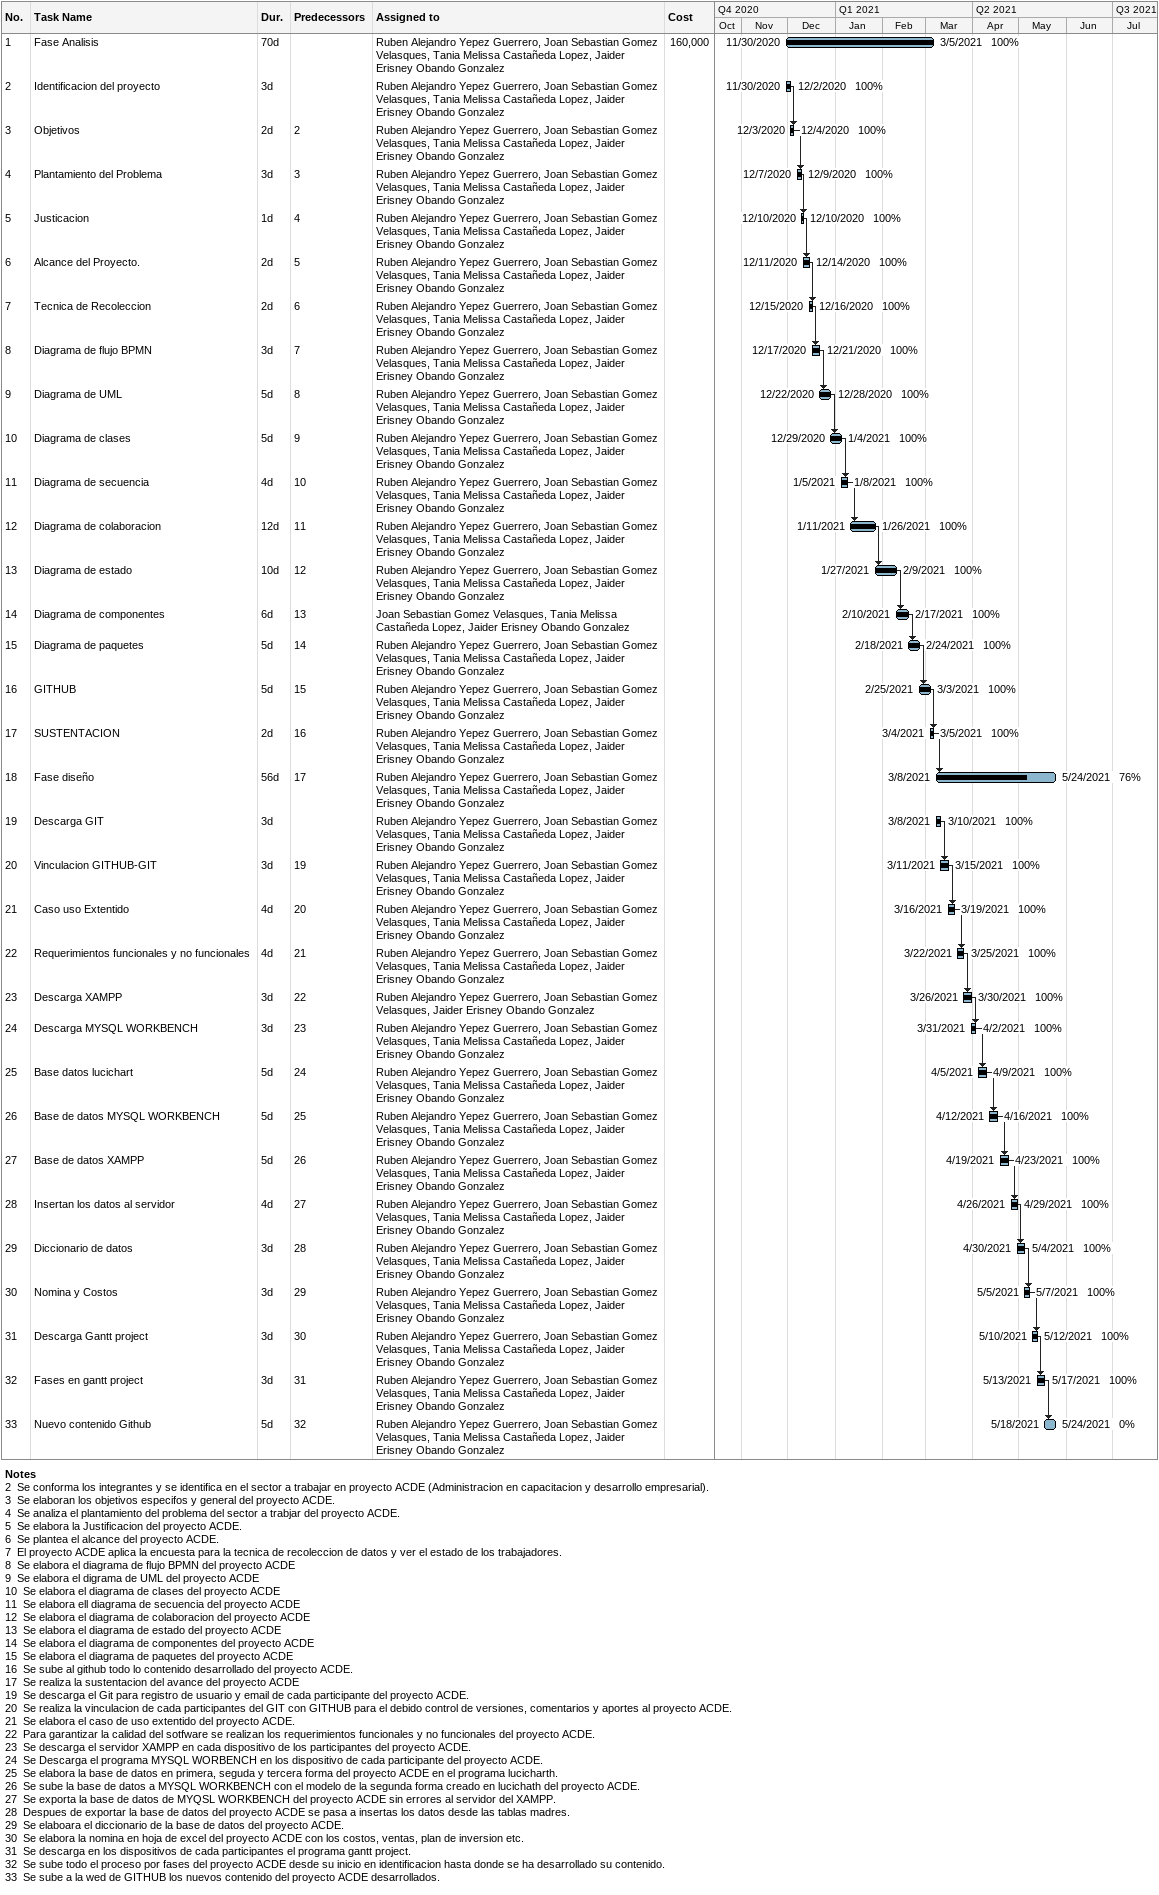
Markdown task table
| ID | Task | Duration | Start | Finish | Predecessors | Resources | % complete | Cost |
|---|---|---|---|---|---|---|---|---|
| 1 | Fase Analisis | 70d | 2020-11-30 | 2021-03-05 |  | Ruben Alejandro Yepez Guerrero, Joan Sebastian Gomez Velasques, Tania Melissa Castañeda Lopez, Jaider Erisney Obando Gonzalez | 100 | 160000 |
| 2 | Identificacion del proyecto | 3d | 2020-11-30 | 2020-12-02 |  | Ruben Alejandro Yepez Guerrero, Joan Sebastian Gomez Velasques, Tania Melissa Castañeda Lopez, Jaider Erisney Obando Gonzalez | 100 |  |
| 3 | Objetivos | 2d | 2020-12-03 | 2020-12-04 | 2 | Ruben Alejandro Yepez Guerrero, Joan Sebastian Gomez Velasques, Tania Melissa Castañeda Lopez, Jaider Erisney Obando Gonzalez | 100 |  |
| 4 | Plantamiento del Problema | 3d | 2020-12-07 | 2020-12-09 | 3 | Ruben Alejandro Yepez Guerrero, Joan Sebastian Gomez Velasques, Tania Melissa Castañeda Lopez, Jaider Erisney Obando Gonzalez | 100 |  |
| 5 | Justicacion | 1d | 2020-12-10 | 2020-12-10 | 4 | Ruben Alejandro Yepez Guerrero, Joan Sebastian Gomez Velasques, Tania Melissa Castañeda Lopez, Jaider Erisney Obando Gonzalez | 100 |  |
| 6 | Alcance del Proyecto. | 2d | 2020-12-11 | 2020-12-14 | 5 | Ruben Alejandro Yepez Guerrero, Joan Sebastian Gomez Velasques, Tania Melissa Castañeda Lopez, Jaider Erisney Obando Gonzalez | 100 |  |
| 7 | Tecnica de Recoleccion | 2d | 2020-12-15 | 2020-12-16 | 6 | Ruben Alejandro Yepez Guerrero, Joan Sebastian Gomez Velasques, Tania Melissa Castañeda Lopez, Jaider Erisney Obando Gonzalez | 100 |  |
| 8 | Diagrama de flujo BPMN | 3d | 2020-12-17 | 2020-12-21 | 7 | Ruben Alejandro Yepez Guerrero, Joan Sebastian Gomez Velasques, Tania Melissa Castañeda Lopez, Jaider Erisney Obando Gonzalez | 100 |  |
| 9 | Diagrama de UML | 5d | 2020-12-22 | 2020-12-28 | 8 | Ruben Alejandro Yepez Guerrero, Joan Sebastian Gomez Velasques, Tania Melissa Castañeda Lopez, Jaider Erisney Obando Gonzalez | 100 |  |
| 10 | Diagrama de clases | 5d | 2020-12-29 | 2021-01-04 | 9 | Ruben Alejandro Yepez Guerrero, Joan Sebastian Gomez Velasques, Tania Melissa Castañeda Lopez, Jaider Erisney Obando Gonzalez | 100 |  |
| 11 | Diagrama de secuencia | 4d | 2021-01-05 | 2021-01-08 | 10 | Ruben Alejandro Yepez Guerrero, Joan Sebastian Gomez Velasques, Tania Melissa Castañeda Lopez, Jaider Erisney Obando Gonzalez | 100 |  |
| 12 | Diagrama de colaboracion | 12d | 2021-01-11 | 2021-01-26 | 11 | Ruben Alejandro Yepez Guerrero, Joan Sebastian Gomez Velasques, Tania Melissa Castañeda Lopez, Jaider Erisney Obando Gonzalez | 100 |  |
| 13 | Diagrama de estado | 10d | 2021-01-27 | 2021-02-09 | 12 | Ruben Alejandro Yepez Guerrero, Joan Sebastian Gomez Velasques, Tania Melissa Castañeda Lopez, Jaider Erisney Obando Gonzalez | 100 |  |
| 14 | Diagrama de componentes | 6d | 2021-02-10 | 2021-02-17 | 13 | Joan Sebastian Gomez Velasques, Tania Melissa Castañeda Lopez, Jaider Erisney Obando Gonzalez | 100 |  |
| 15 | Diagrama de paquetes | 5d | 2021-02-18 | 2021-02-24 | 14 | Ruben Alejandro Yepez Guerrero, Joan Sebastian Gomez Velasques, Tania Melissa Castañeda Lopez, Jaider Erisney Obando Gonzalez | 100 |  |
| 16 | GITHUB | 5d | 2021-02-25 | 2021-03-03 | 15 | Ruben Alejandro Yepez Guerrero, Joan Sebastian Gomez Velasques, Tania Melissa Castañeda Lopez, Jaider Erisney Obando Gonzalez | 100 |  |
| 17 | SUSTENTACION | 2d | 2021-03-04 | 2021-03-05 | 16 | Ruben Alejandro Yepez Guerrero, Joan Sebastian Gomez Velasques, Tania Melissa Castañeda Lopez, Jaider Erisney Obando Gonzalez | 100 |  |
| 18 | Fase diseño | 56d | 2021-03-08 | 2021-05-24 | 17 | Ruben Alejandro Yepez Guerrero, Joan Sebastian Gomez Velasques, Tania Melissa Castañeda Lopez, Jaider Erisney Obando Gonzalez | 76 |  |
| 19 | Descarga GIT | 3d | 2021-03-08 | 2021-03-10 |  | Ruben Alejandro Yepez Guerrero, Joan Sebastian Gomez Velasques, Tania Melissa Castañeda Lopez, Jaider Erisney Obando Gonzalez | 100 |  |
| 20 | Vinculacion GITHUB-GIT | 3d | 2021-03-11 | 2021-03-15 | 19 | Ruben Alejandro Yepez Guerrero, Joan Sebastian Gomez Velasques, Tania Melissa Castañeda Lopez, Jaider Erisney Obando Gonzalez | 100 |  |
| 21 | Caso uso Extentido | 4d | 2021-03-16 | 2021-03-19 | 20 | Ruben Alejandro Yepez Guerrero, Joan Sebastian Gomez Velasques, Tania Melissa Castañeda Lopez, Jaider Erisney Obando Gonzalez | 100 |  |
| 22 | Requerimientos funcionales y no funcionales | 4d | 2021-03-22 | 2021-03-25 | 21 | Ruben Alejandro Yepez Guerrero, Joan Sebastian Gomez Velasques, Tania Melissa Castañeda Lopez, Jaider Erisney Obando Gonzalez | 100 |  |
| 23 | Descarga XAMPP | 3d | 2021-03-26 | 2021-03-30 | 22 | Ruben Alejandro Yepez Guerrero, Joan Sebastian Gomez Velasques, Jaider Erisney Obando Gonzalez | 100 |  |
| 24 | Descarga MYSQL WORKBENCH | 3d | 2021-03-31 | 2021-04-02 | 23 | Ruben Alejandro Yepez Guerrero, Joan Sebastian Gomez Velasques, Tania Melissa Castañeda Lopez, Jaider Erisney Obando Gonzalez | 100 |  |
| 25 | Base datos lucichart | 5d | 2021-04-05 | 2021-04-09 | 24 | Ruben Alejandro Yepez Guerrero, Joan Sebastian Gomez Velasques, Tania Melissa Castañeda Lopez, Jaider Erisney Obando Gonzalez | 100 |  |
| 26 | Base de datos MYSQL WORKBENCH | 5d | 2021-04-12 | 2021-04-16 | 25 | Ruben Alejandro Yepez Guerrero, Joan Sebastian Gomez Velasques, Tania Melissa Castañeda Lopez, Jaider Erisney Obando Gonzalez | 100 |  |
| 27 | Base de datos XAMPP | 5d | 2021-04-19 | 2021-04-23 | 26 | Ruben Alejandro Yepez Guerrero, Joan Sebastian Gomez Velasques, Tania Melissa Castañeda Lopez, Jaider Erisney Obando Gonzalez | 100 |  |
| 28 | Insertan los datos al servidor | 4d | 2021-04-26 | 2021-04-29 | 27 | Ruben Alejandro Yepez Guerrero, Joan Sebastian Gomez Velasques, Tania Melissa Castañeda Lopez, Jaider Erisney Obando Gonzalez | 100 |  |
| 29 | Diccionario de datos | 3d | 2021-04-30 | 2021-05-04 | 28 | Ruben Alejandro Yepez Guerrero, Joan Sebastian Gomez Velasques, Tania Melissa Castañeda Lopez, Jaider Erisney Obando Gonzalez | 100 |  |
| 30 | Nomina y Costos | 3d | 2021-05-05 | 2021-05-07 | 29 | Ruben Alejandro Yepez Guerrero, Joan Sebastian Gomez Velasques, Tania Melissa Castañeda Lopez, Jaider Erisney Obando Gonzalez | 100 |  |
| 31 | Descarga Gantt project | 3d | 2021-05-10 | 2021-05-12 | 30 | Ruben Alejandro Yepez Guerrero, Joan Sebastian Gomez Velasques, Tania Melissa Castañeda Lopez, Jaider Erisney Obando Gonzalez | 100 |  |
| 32 | Fases en gantt project | 3d | 2021-05-13 | 2021-05-17 | 31 | Ruben Alejandro Yepez Guerrero, Joan Sebastian Gomez Velasques, Tania Melissa Castañeda Lopez, Jaider Erisney Obando Gonzalez | 100 |  |
| 33 | Nuevo contenido Github | 5d | 2021-05-18 | 2021-05-24 | 32 | Ruben Alejandro Yepez Guerrero, Joan Sebastian Gomez Velasques, Tania Melissa Castañeda Lopez, Jaider Erisney Obando Gonzalez | 0 |  |

Notes
- 2: Se conforma los integrantes y se identifica en el sector a trabajar en proyecto ACDE (Administracion en capacitacion y desarrollo empresarial).
- 3: Se elaboran los objetivos especifos y general del proyecto ACDE.
- 4: Se analiza el plantamiento del problema del sector a trabjar del proyecto ACDE.
- 5: Se elabora la Justificacion del proyecto ACDE.
- 6: Se plantea el alcance del proyecto ACDE.
- 7: El proyecto ACDE aplica la encuesta para la tecnica de recoleccion de datos y ver el estado de los trabajadores.
- 8: Se elabora el diagrama de flujo BPMN del proyecto ACDE
- 9: Se elabora el digrama de UML del proyecto ACDE
- 10: Se elabora el diagrama de clases del proyecto ACDE
- 11: Se elabora ell diagrama de secuencia del proyecto ACDE
- 12: Se elabora el diagrama de colaboracion del proyecto ACDE
- 13: Se elabora el diagrama de estado del proyecto ACDE
- 14: Se elabora el diagrama de componentes del proyecto ACDE
- 15: Se elabora el diagrama de paquetes del proyecto ACDE
- 16: Se sube al github todo lo contenido desarrollado del proyecto ACDE.
- 17: Se realiza la sustentacion del avance del proyecto ACDE
- 19: Se descarga el Git para registro de usuario y email de cada participante del proyecto ACDE.
- 20: Se realiza la vinculacion de cada participantes del GIT con GITHUB para el debido control de versiones, comentarios y aportes al proyecto ACDE.
- 21: Se elabora el caso de uso extentido del proyecto ACDE.
- 22: Para garantizar la calidad del sotfware se realizan los requerimientos funcionales y no funcionales del proyecto ACDE.
- 23: Se descarga el servidor XAMPP en cada dispositivo de los participantes del proyecto ACDE.
- 24: Se Descarga el programa MYSQL WORBENCH en los dispositivo de cada participante del proyecto ACDE.
- 25: Se elabora la base de datos en primera, seguda y tercera forma del proyecto ACDE en el programa lucicharth.
- 26: Se sube la base de datos a MYSQL WORKBENCH con el modelo de la segunda forma creado en lucichath del proyecto ACDE.
- 27: Se exporta la base de datos de MYQSL WORKBENCH del proyecto ACDE sin errores al servidor del XAMPP.
- 28: Despues de exportar la base de datos del proyecto ACDE se pasa a insertas los datos desde las tablas madres.
- 29: Se elaboara el diccionario de la base de datos del proyecto ACDE.
- 30: Se elabora la nomina en hoja de excel del proyecto ACDE con los costos, ventas, plan de inversion etc.
- 31: Se descarga en los dispositivos de cada participantes el programa gantt project.
- 32: Se sube todo el proceso por fases del proyecto ACDE desde su inicio en identificacion hasta donde se ha desarrollado su contenido.
- 33: Se sube a la wed de GITHUB los nuevos contenido del proyecto ACDE desarrollados.
